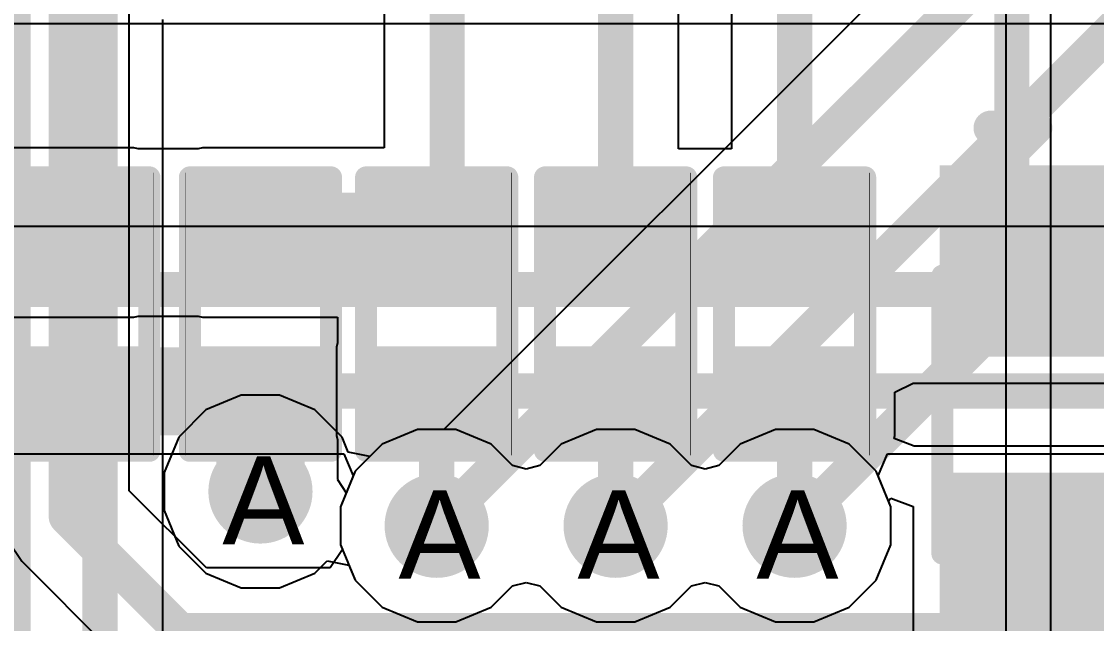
# Model space of a CAD drawing. Header units: inches. Extents: x 0 to 208, y 0 to 213.
# Drawn here: x 2.0308 to 2.2745, y 2.6553 to 2.7918 of the extents above; entities that cross this region are included whole.
import ezdxf

# ---------------------------------------------------------------- set-up
doc = ezdxf.new("R2010")
doc.units = ezdxf.units.IN
doc.header["$MEASUREMENT"] = 0
for name, color, linetype in [('Bottom Layer', 5, 'Continuous'), ('Bottom Overlay', 54, 'Continuous'), ('Bottom Paste', 16, 'Continuous'), ('Bottom Solder', 6, 'Continuous'), ('Drill Drawing', 1, 'Continuous'), ('L2_GND1', 16, 'Continuous'), ('L3_SIG1', 76, 'Continuous'), ('L4_PWR', 90, 'Continuous'), ('L5_GND2', 156, 'Continuous'), ('L6_SIG2', 130, 'Continuous'), ('L7_GND3', 216, 'Continuous'), ('Top Layer', 1, 'Continuous'), ('Via Holes', 16, 'Continuous')]:
    doc.layers.add(name, color=color, linetype=linetype)
doc.styles.add('Arial', font='', dxfattribs={"height": 0.2})
doc.styles.get('Arial').set_extended_font_data('Arial')

# ---------------------------------------------------------------- blocks, each defined once
blk = doc.blocks.new('R___0402_B_45')
at = {"layer": 'Bottom Layer'}
for points in [[(-0.0095, 0.0125), (-0.0095, -0.0125), (-0.0275, -0.0125), (-0.0275, 0.0125)], [(0.0275, 0.0125), (0.0275, -0.0125), (0.0095, -0.0125), (0.0095, 0.0125)]]:
    blk.add_hatch(color=5, dxfattribs=at).paths.add_polyline_path(points)
at = {"layer": 'Bottom Paste'}
for points in [[(-0.0095, 0.0125), (-0.0095, -0.0125), (-0.0275, -0.0125), (-0.0275, 0.0125)], [(0.0275, 0.0125), (0.0275, -0.0125), (0.0095, -0.0125), (0.0095, 0.0125)]]:
    blk.add_hatch(color=16, dxfattribs=at).paths.add_polyline_path(points)
at = {"layer": 'Bottom Solder'}
for points in [[(-0.00734, 0.01467), (-0.00734, -0.01467), (-0.02967, -0.01467), (-0.02967, 0.01467)], [(0.02966, 0.01467), (0.02966, -0.01467), (0.00733, -0.01467), (0.00733, 0.01467)]]:
    blk.add_hatch(color=6, dxfattribs=at).paths.add_polyline_path(points)
at = {"layer": 'Bottom Overlay'}
for points in [[(0.031, 0.016, 0.005, 0.005, 0), (-0.031, 0.016, 0.005, 0.005, 0)], [(-0.031, -0.016, 0.005, 0.005, 0), (-0.031, 0.016, 0.005, 0.005, 0)], [(0.032, 0.017, 0.000127, 0.000127, 0), (-0.032, 0.017, 0.000127, 0.000127, 0)], [(0.031, -0.016, 0.005, 0.005, 0), (0.031, 0.016, 0.005, 0.005, 0)], [(0.031, -0.016, 0.005, 0.005, 0), (-0.031, -0.016, 0.005, 0.005, 0)]]:
    blk.add_lwpolyline(points, format="xyseb", dxfattribs=at)
for points in [[(-0.03225, 0.016, 0.0025, 0.0025, 1), (-0.02975, 0.016, 0.0025, 0.0025, 1)], [(-0.03225, 0.016, 0.0025, 0.0025, 1), (-0.02975, 0.016, 0.0025, 0.0025, 1)], [(-0.03203, 0.017, 0.0000635, 0.0000635, 1), (-0.03197, 0.017, 0.0000635, 0.0000635, 1)], [(0.02975, 0.016, 0.0025, 0.0025, 1), (0.03225, 0.016, 0.0025, 0.0025, 1)], [(0.02975, 0.016, 0.0025, 0.0025, 1), (0.03225, 0.016, 0.0025, 0.0025, 1)], [(0.03197, 0.017, 0.0000635, 0.0000635, 1), (0.03203, 0.017, 0.0000635, 0.0000635, 1)], [(-0.03225, -0.016, 0.0025, 0.0025, 1), (-0.02975, -0.016, 0.0025, 0.0025, 1)], [(-0.03225, -0.016, 0.0025, 0.0025, 1), (-0.02975, -0.016, 0.0025, 0.0025, 1)], [(0.02975, -0.016, 0.0025, 0.0025, 1), (0.03225, -0.016, 0.0025, 0.0025, 1)], [(0.02975, -0.016, 0.0025, 0.0025, 1), (0.03225, -0.016, 0.0025, 0.0025, 1)]]:
    blk.add_lwpolyline(points, format="xyseb", close=True, dxfattribs=at)
blk = doc.blocks.new('R___0402_B_48')
at = {"layer": 'Bottom Layer'}
for points in [[(-0.0095, 0.0125), (-0.0095, -0.0125), (-0.0275, -0.0125), (-0.0275, 0.0125)], [(0.0275, 0.0125), (0.0275, -0.0125), (0.0095, -0.0125), (0.0095, 0.0125)]]:
    blk.add_hatch(color=5, dxfattribs=at).paths.add_polyline_path(points)
at = {"layer": 'Bottom Paste'}
for points in [[(-0.0095, 0.0125), (-0.0095, -0.0125), (-0.0275, -0.0125), (-0.0275, 0.0125)], [(0.0275, 0.0125), (0.0275, -0.0125), (0.0095, -0.0125), (0.0095, 0.0125)]]:
    blk.add_hatch(color=16, dxfattribs=at).paths.add_polyline_path(points)
at = {"layer": 'Bottom Solder'}
for points in [[(-0.00734, 0.01467), (-0.00734, -0.01467), (-0.02967, -0.01467), (-0.02967, 0.01467)], [(0.02966, 0.01467), (0.02966, -0.01467), (0.00733, -0.01467), (0.00733, 0.01467)]]:
    blk.add_hatch(color=6, dxfattribs=at).paths.add_polyline_path(points)
at = {"layer": 'Bottom Overlay'}
for points in [[(0.031, 0.016, 0.005, 0.005, 0), (-0.031, 0.016, 0.005, 0.005, 0)], [(-0.031, -0.016, 0.005, 0.005, 0), (-0.031, 0.016, 0.005, 0.005, 0)], [(0.032, 0.017, 0.000127, 0.000127, 0), (-0.032, 0.017, 0.000127, 0.000127, 0)], [(0.031, -0.016, 0.005, 0.005, 0), (0.031, 0.016, 0.005, 0.005, 0)], [(0.031, -0.016, 0.005, 0.005, 0), (-0.031, -0.016, 0.005, 0.005, 0)]]:
    blk.add_lwpolyline(points, format="xyseb", dxfattribs=at)
for points in [[(-0.03225, 0.016, 0.0025, 0.0025, 1), (-0.02975, 0.016, 0.0025, 0.0025, 1)], [(-0.03225, 0.016, 0.0025, 0.0025, 1), (-0.02975, 0.016, 0.0025, 0.0025, 1)], [(-0.03203, 0.017, 0.0000635, 0.0000635, 1), (-0.03197, 0.017, 0.0000635, 0.0000635, 1)], [(0.02975, 0.016, 0.0025, 0.0025, 1), (0.03225, 0.016, 0.0025, 0.0025, 1)], [(0.02975, 0.016, 0.0025, 0.0025, 1), (0.03225, 0.016, 0.0025, 0.0025, 1)], [(0.03197, 0.017, 0.0000635, 0.0000635, 1), (0.03203, 0.017, 0.0000635, 0.0000635, 1)], [(-0.03225, -0.016, 0.0025, 0.0025, 1), (-0.02975, -0.016, 0.0025, 0.0025, 1)], [(-0.03225, -0.016, 0.0025, 0.0025, 1), (-0.02975, -0.016, 0.0025, 0.0025, 1)], [(0.02975, -0.016, 0.0025, 0.0025, 1), (0.03225, -0.016, 0.0025, 0.0025, 1)], [(0.02975, -0.016, 0.0025, 0.0025, 1), (0.03225, -0.016, 0.0025, 0.0025, 1)]]:
    blk.add_lwpolyline(points, format="xyseb", close=True, dxfattribs=at)
blk = doc.blocks.new('0603_4_B_128')
at = {"layer": 'Bottom Layer'}
for points in [[(-0.05256, 0.05965), (-0.01713, 0.05965), (-0.01713, 0.03484), (-0.05256, 0.03484)], [(0.01713, 0.05965), (0.05256, 0.05965), (0.05256, 0.03484), (0.01713, 0.03484)], [(-0.05256, 0.02815), (-0.01713, 0.02815), (-0.01713, 0.00335), (-0.05256, 0.00335)], [(0.01713, 0.02815), (0.05256, 0.02815), (0.05256, 0.00335), (0.01713, 0.00335)], [(-0.05256, -0.00335), (-0.01713, -0.00335), (-0.01713, -0.02815), (-0.05256, -0.02815)], [(0.01713, -0.00335), (0.05256, -0.00335), (0.05256, -0.02815), (0.01713, -0.02815)], [(-0.05256, -0.03484), (-0.01713, -0.03484), (-0.01713, -0.05964), (-0.05256, -0.05964)], [(0.01713, -0.03484), (0.05256, -0.03484), (0.05256, -0.05964), (0.01713, -0.05964)]]:
    blk.add_hatch(color=5, dxfattribs=at).paths.add_polyline_path(points)
at = {"layer": 'Bottom Paste'}
for points in [[(-0.05256, 0.05965), (-0.01713, 0.05965), (-0.01713, 0.03484), (-0.05256, 0.03484)], [(0.01713, 0.05965), (0.05256, 0.05965), (0.05256, 0.03484), (0.01713, 0.03484)], [(-0.05256, 0.02815), (-0.01713, 0.02815), (-0.01713, 0.00335), (-0.05256, 0.00335)], [(0.01713, 0.02815), (0.05256, 0.02815), (0.05256, 0.00335), (0.01713, 0.00335)], [(-0.05256, -0.00335), (-0.01713, -0.00335), (-0.01713, -0.02815), (-0.05256, -0.02815)], [(0.01713, -0.00335), (0.05256, -0.00335), (0.05256, -0.02815), (0.01713, -0.02815)], [(-0.05256, -0.03484), (-0.01713, -0.03484), (-0.01713, -0.05964), (-0.05256, -0.05964)], [(0.01713, -0.03484), (0.05256, -0.03484), (0.05256, -0.05964), (0.01713, -0.05964)]]:
    blk.add_hatch(color=16, dxfattribs=at).paths.add_polyline_path(points)
at = {"layer": 'Bottom Solder'}
for points in [[(-0.05656, 0.06365), (-0.01313, 0.06365), (-0.01313, 0.03084), (-0.05656, 0.03084)], [(0.01313, 0.06365), (0.05656, 0.06365), (0.05656, 0.03084), (0.01313, 0.03084)], [(-0.05656, 0.03215), (-0.01313, 0.03215), (-0.01313, -0.00065), (-0.05656, -0.00065)], [(0.01313, 0.03215), (0.05656, 0.03215), (0.05656, -0.00065), (0.01313, -0.00065)], [(-0.05656, 0.00065), (-0.01313, 0.00065), (-0.01313, -0.03215), (-0.05656, -0.03215)], [(0.01313, 0.00065), (0.05656, 0.00065), (0.05656, -0.03215), (0.01313, -0.03215)], [(-0.05656, -0.03084), (-0.01313, -0.03084), (-0.01313, -0.06364), (-0.05656, -0.06364)], [(0.01313, -0.03084), (0.05656, -0.03084), (0.05656, -0.06364), (0.01313, -0.06364)]]:
    blk.add_hatch(color=6, dxfattribs=at).paths.add_polyline_path(points)
at = {"layer": 'Bottom Overlay'}
for points in [[(0.0315, 0.06299, 0.005, 0.005, 0), (-0.0315, 0.06299, 0.005, 0.005, 0)], [(-0.065, -0.052, 0.00787, 0.00787, 0), (-0.065, -0.042, 0.00787, 0.00787, 0)], [(-0.06, -0.047, 0.00787, 0.00787, 0), (-0.065, -0.042, 0.00787, 0.00787, 0)], [(-0.065, -0.052, 0.00787, 0.00787, 0), (-0.06, -0.047, 0.00787, 0.00787, 0)], [(0.0315, -0.06299, 0.005, 0.005, 0), (-0.0315, -0.06299, 0.005, 0.005, 0)]]:
    blk.add_lwpolyline(points, format="xyseb", dxfattribs=at)
for points in [[(-0.03275, 0.06299, 0.0025, 0.0025, 1), (-0.03025, 0.06299, 0.0025, 0.0025, 1)], [(0.03025, 0.06299, 0.0025, 0.0025, 1), (0.03275, 0.06299, 0.0025, 0.0025, 1)], [(-0.06697, -0.042, 0.00394, 0.00394, 1), (-0.06303, -0.042, 0.00394, 0.00394, 1)], [(-0.06697, -0.042, 0.00394, 0.00394, 1), (-0.06303, -0.042, 0.00394, 0.00394, 1)], [(-0.06197, -0.047, 0.00394, 0.00394, 1), (-0.05803, -0.047, 0.00394, 0.00394, 1)], [(-0.06197, -0.047, 0.00394, 0.00394, 1), (-0.05803, -0.047, 0.00394, 0.00394, 1)], [(-0.06697, -0.052, 0.00394, 0.00394, 1), (-0.06303, -0.052, 0.00394, 0.00394, 1)], [(-0.06697, -0.052, 0.00394, 0.00394, 1), (-0.06303, -0.052, 0.00394, 0.00394, 1)], [(-0.03275, -0.06299, 0.0025, 0.0025, 1), (-0.03025, -0.06299, 0.0025, 0.0025, 1)], [(0.03025, -0.06299, 0.0025, 0.0025, 1), (0.03275, -0.06299, 0.0025, 0.0025, 1)]]:
    blk.add_lwpolyline(points, format="xyseb", close=True, dxfattribs=at)
blk = doc.blocks.new('R___0402_B_345')
at = {"layer": 'Bottom Layer'}
for points in [[(-0.0095, 0.0125), (-0.0095, -0.0125), (-0.0275, -0.0125), (-0.0275, 0.0125)], [(0.0275, 0.0125), (0.0275, -0.0125), (0.0095, -0.0125), (0.0095, 0.0125)]]:
    blk.add_hatch(color=5, dxfattribs=at).paths.add_polyline_path(points)
at = {"layer": 'Bottom Paste'}
for points in [[(-0.0095, 0.0125), (-0.0095, -0.0125), (-0.0275, -0.0125), (-0.0275, 0.0125)], [(0.0275, 0.0125), (0.0275, -0.0125), (0.0095, -0.0125), (0.0095, 0.0125)]]:
    blk.add_hatch(color=16, dxfattribs=at).paths.add_polyline_path(points)
at = {"layer": 'Bottom Solder'}
for points in [[(-0.00734, 0.01467), (-0.00734, -0.01466), (-0.02967, -0.01466), (-0.02967, 0.01467)], [(0.02966, 0.01467), (0.02966, -0.01466), (0.00733, -0.01466), (0.00733, 0.01467)]]:
    blk.add_hatch(color=6, dxfattribs=at).paths.add_polyline_path(points)
at = {"layer": 'Bottom Overlay'}
for points in [[(-0.031, -0.016, 0.005, 0.005, 0), (-0.031, 0.016, 0.005, 0.005, 0)], [(0.031, 0.016, 0.005, 0.005, 0), (-0.031, 0.016, 0.005, 0.005, 0)], [(0.032, 0.017, 0.000127, 0.000127, 0), (-0.032, 0.017, 0.000127, 0.000127, 0)], [(0.031, -0.016, 0.005, 0.005, 0), (0.031, 0.016, 0.005, 0.005, 0)], [(0.031, -0.016, 0.005, 0.005, 0), (-0.031, -0.016, 0.005, 0.005, 0)]]:
    blk.add_lwpolyline(points, format="xyseb", dxfattribs=at)
for points in [[(-0.03225, 0.016, 0.0025, 0.0025, 1), (-0.02975, 0.016, 0.0025, 0.0025, 1)], [(-0.03225, 0.016, 0.0025, 0.0025, 1), (-0.02975, 0.016, 0.0025, 0.0025, 1)], [(-0.03203, 0.017, 0.0000635, 0.0000635, 1), (-0.03197, 0.017, 0.0000635, 0.0000635, 1)], [(0.02975, 0.016, 0.0025, 0.0025, 1), (0.03225, 0.016, 0.0025, 0.0025, 1)], [(0.02975, 0.016, 0.0025, 0.0025, 1), (0.03225, 0.016, 0.0025, 0.0025, 1)], [(0.03197, 0.017, 0.0000635, 0.0000635, 1), (0.03203, 0.017, 0.0000635, 0.0000635, 1)], [(-0.03225, -0.016, 0.0025, 0.0025, 1), (-0.02975, -0.016, 0.0025, 0.0025, 1)], [(-0.03225, -0.016, 0.0025, 0.0025, 1), (-0.02975, -0.016, 0.0025, 0.0025, 1)], [(0.02975, -0.016, 0.0025, 0.0025, 1), (0.03225, -0.016, 0.0025, 0.0025, 1)], [(0.02975, -0.016, 0.0025, 0.0025, 1), (0.03225, -0.016, 0.0025, 0.0025, 1)]]:
    blk.add_lwpolyline(points, format="xyseb", close=True, dxfattribs=at)
blk = doc.blocks.new('R___0402_B_446')
at = {"layer": 'Bottom Layer'}
for points in [[(-0.0095, 0.0125), (-0.0095, -0.0125), (-0.0275, -0.0125), (-0.0275, 0.0125)], [(0.0275, 0.0125), (0.0275, -0.0125), (0.0095, -0.0125), (0.0095, 0.0125)]]:
    blk.add_hatch(color=5, dxfattribs=at).paths.add_polyline_path(points)
at = {"layer": 'Bottom Paste'}
for points in [[(-0.0095, 0.0125), (-0.0095, -0.0125), (-0.0275, -0.0125), (-0.0275, 0.0125)], [(0.0275, 0.0125), (0.0275, -0.0125), (0.0095, -0.0125), (0.0095, 0.0125)]]:
    blk.add_hatch(color=16, dxfattribs=at).paths.add_polyline_path(points)
at = {"layer": 'Bottom Solder'}
for points in [[(-0.00733, 0.01467), (-0.00733, -0.01466), (-0.02966, -0.01466), (-0.02966, 0.01467)], [(0.02967, 0.01467), (0.02967, -0.01466), (0.00734, -0.01466), (0.00734, 0.01467)]]:
    blk.add_hatch(color=6, dxfattribs=at).paths.add_polyline_path(points)
at = {"layer": 'Bottom Overlay'}
for points in [[(-0.031, 0.016, 0.005, 0.005, 0), (0.031, 0.016, 0.005, 0.005, 0)], [(-0.031, 0.016, 0.005, 0.005, 0), (-0.031, -0.016, 0.005, 0.005, 0)], [(-0.032, 0.017, 0.000127, 0.000127, 0), (0.032, 0.017, 0.000127, 0.000127, 0)], [(0.031, 0.016, 0.005, 0.005, 0), (0.031, -0.016, 0.005, 0.005, 0)], [(-0.031, -0.016, 0.005, 0.005, 0), (0.031, -0.016, 0.005, 0.005, 0)]]:
    blk.add_lwpolyline(points, format="xyseb", dxfattribs=at)
for points in [[(-0.03225, 0.016, 0.0025, 0.0025, 1), (-0.02975, 0.016, 0.0025, 0.0025, 1)], [(-0.03225, 0.016, 0.0025, 0.0025, 1), (-0.02975, 0.016, 0.0025, 0.0025, 1)], [(-0.03203, 0.017, 0.0000635, 0.0000635, 1), (-0.03197, 0.017, 0.0000635, 0.0000635, 1)], [(0.02975, 0.016, 0.0025, 0.0025, 1), (0.03225, 0.016, 0.0025, 0.0025, 1)], [(0.02975, 0.016, 0.0025, 0.0025, 1), (0.03225, 0.016, 0.0025, 0.0025, 1)], [(0.03197, 0.017, 0.0000635, 0.0000635, 1), (0.03203, 0.017, 0.0000635, 0.0000635, 1)], [(-0.03225, -0.016, 0.0025, 0.0025, 1), (-0.02975, -0.016, 0.0025, 0.0025, 1)], [(-0.03225, -0.016, 0.0025, 0.0025, 1), (-0.02975, -0.016, 0.0025, 0.0025, 1)], [(0.02975, -0.016, 0.0025, 0.0025, 1), (0.03225, -0.016, 0.0025, 0.0025, 1)], [(0.02975, -0.016, 0.0025, 0.0025, 1), (0.03225, -0.016, 0.0025, 0.0025, 1)]]:
    blk.add_lwpolyline(points, format="xyseb", close=True, dxfattribs=at)
blk = doc.blocks.new('RES_0402_B_447')
at = {"layer": 'Bottom Layer'}
for points in [[(-0.0095, 0.0125), (-0.0095, -0.0125), (-0.0275, -0.0125), (-0.0275, 0.0125)], [(0.0275, 0.0125), (0.0275, -0.0125), (0.0095, -0.0125), (0.0095, 0.0125)]]:
    blk.add_hatch(color=5, dxfattribs=at).paths.add_polyline_path(points)
at = {"layer": 'Bottom Paste'}
for points in [[(-0.0095, 0.0125), (-0.0095, -0.0125), (-0.0275, -0.0125), (-0.0275, 0.0125)], [(0.0275, 0.0125), (0.0275, -0.0125), (0.0095, -0.0125), (0.0095, 0.0125)]]:
    blk.add_hatch(color=16, dxfattribs=at).paths.add_polyline_path(points)
at = {"layer": 'Bottom Solder'}
for points in [[(-0.00733, 0.01467), (-0.00733, -0.01466), (-0.02966, -0.01466), (-0.02966, 0.01467)], [(0.02967, 0.01467), (0.02967, -0.01466), (0.00734, -0.01466), (0.00734, 0.01467)]]:
    blk.add_hatch(color=6, dxfattribs=at).paths.add_polyline_path(points)
at = {"layer": 'Bottom Overlay'}
for points in [[(0.031, 0.016, 0.005, 0.005, 0), (-0.031, 0.016, 0.005, 0.005, 0)], [(-0.031, -0.016, 0.005, 0.005, 0), (-0.031, 0.016, 0.005, 0.005, 0)], [(0.032, 0.017, 0.000127, 0.000127, 0), (-0.032, 0.017, 0.000127, 0.000127, 0)], [(0.031, -0.016, 0.005, 0.005, 0), (0.031, 0.016, 0.005, 0.005, 0)], [(0.031, -0.016, 0.005, 0.005, 0), (-0.031, -0.016, 0.005, 0.005, 0)]]:
    blk.add_lwpolyline(points, format="xyseb", dxfattribs=at)
for points in [[(-0.03225, 0.016, 0.0025, 0.0025, 1), (-0.02975, 0.016, 0.0025, 0.0025, 1)], [(-0.03225, 0.016, 0.0025, 0.0025, 1), (-0.02975, 0.016, 0.0025, 0.0025, 1)], [(-0.03203, 0.017, 0.0000635, 0.0000635, 1), (-0.03197, 0.017, 0.0000635, 0.0000635, 1)], [(0.02975, 0.016, 0.0025, 0.0025, 1), (0.03225, 0.016, 0.0025, 0.0025, 1)], [(0.02975, 0.016, 0.0025, 0.0025, 1), (0.03225, 0.016, 0.0025, 0.0025, 1)], [(0.03197, 0.017, 0.0000635, 0.0000635, 1), (0.03203, 0.017, 0.0000635, 0.0000635, 1)], [(-0.03225, -0.016, 0.0025, 0.0025, 1), (-0.02975, -0.016, 0.0025, 0.0025, 1)], [(-0.03225, -0.016, 0.0025, 0.0025, 1), (-0.02975, -0.016, 0.0025, 0.0025, 1)], [(0.02975, -0.016, 0.0025, 0.0025, 1), (0.03225, -0.016, 0.0025, 0.0025, 1)], [(0.02975, -0.016, 0.0025, 0.0025, 1), (0.03225, -0.016, 0.0025, 0.0025, 1)]]:
    blk.add_lwpolyline(points, format="xyseb", close=True, dxfattribs=at)

msp = doc.modelspace()

# ---------------------------------------------------------------- hatches: boundary and pattern name
at = {"layer": 'Bottom Layer'}
for points in [[(1.95019, 2.73492), (2.05632, 2.73492), (2.05632, 2.75292), (1.95019, 2.75292)], [(2.07188, 2.73492), (2.13745, 2.73492), (2.13745, 2.75292), (2.07188, 2.75292)], [(1.99137, 2.69792), (2.0975, 2.69792), (2.0975, 2.71792), (1.99137, 2.71792)], [(2.13745, 2.71792), (2.11245, 2.71792), (2.11245, 2.69792), (2.13745, 2.69792)], [(2.17801, 2.71792), (2.15301, 2.71792), (2.15301, 2.69792), (2.17801, 2.69792)], [(2.21858, 2.71792), (2.19358, 2.71792), (2.19358, 2.69792), (2.21858, 2.69792)]]:
    msp.add_hatch(color=5, dxfattribs=at).paths.add_polyline_path(points)
h = msp.add_hatch(color=5, dxfattribs=at)
edge = h.paths.add_edge_path()
edge.add_arc((2.085, 2.68519), 0.01181, 0, 360)
h = msp.add_hatch(color=5, dxfattribs=at)
edge = h.paths.add_edge_path()
edge.add_arc((2.12495, 2.67742), 0.01181, 0, 360)
h = msp.add_hatch(color=5, dxfattribs=at)
edge = h.paths.add_edge_path()
edge.add_arc((2.16551, 2.67742), 0.01181, 0, 360)
h = msp.add_hatch(color=5, dxfattribs=at)
edge = h.paths.add_edge_path()
edge.add_arc((2.20608, 2.67742), 0.01181, 0, 360)
at = {"layer": 'L2_GND1'}
h = msp.add_hatch(color=16, dxfattribs=at)
edge = h.paths.add_edge_path()
edge.add_arc((2.085, 2.68519), 0.01181, 0, 360)
h = msp.add_hatch(color=16, dxfattribs=at)
edge = h.paths.add_edge_path()
edge.add_arc((2.12495, 2.67742), 0.01181, 0, 360)
h = msp.add_hatch(color=16, dxfattribs=at)
edge = h.paths.add_edge_path()
edge.add_arc((2.16551, 2.67742), 0.01181, 0, 360)
h = msp.add_hatch(color=16, dxfattribs=at)
edge = h.paths.add_edge_path()
edge.add_arc((2.20608, 2.67742), 0.01181, 0, 360)
at = {"layer": 'L3_SIG1'}
h = msp.add_hatch(color=76, dxfattribs=at)
edge = h.paths.add_edge_path()
edge.add_arc((2.085, 2.68519), 0.01181, 0, 360)
h = msp.add_hatch(color=76, dxfattribs=at)
edge = h.paths.add_edge_path()
edge.add_arc((2.12495, 2.67742), 0.01181, 0, 360)
h = msp.add_hatch(color=76, dxfattribs=at)
edge = h.paths.add_edge_path()
edge.add_arc((2.16551, 2.67742), 0.01181, 0, 360)
h = msp.add_hatch(color=76, dxfattribs=at)
edge = h.paths.add_edge_path()
edge.add_arc((2.20608, 2.67742), 0.01181, 0, 360)
at = {"layer": 'L4_PWR'}
h = msp.add_hatch(color=90, dxfattribs=at)
edge = h.paths.add_edge_path()
edge.add_arc((2.085, 2.68519), 0.01181, 0, 360)
h = msp.add_hatch(color=90, dxfattribs=at)
edge = h.paths.add_edge_path()
edge.add_arc((2.12495, 2.67742), 0.01181, 0, 360)
h = msp.add_hatch(color=90, dxfattribs=at)
edge = h.paths.add_edge_path()
edge.add_arc((2.16551, 2.67742), 0.01181, 0, 360)
h = msp.add_hatch(color=90, dxfattribs=at)
edge = h.paths.add_edge_path()
edge.add_arc((2.20608, 2.67742), 0.01181, 0, 360)
at = {"layer": 'L5_GND2'}
h = msp.add_hatch(color=156, dxfattribs=at)
edge = h.paths.add_edge_path()
edge.add_arc((2.085, 2.68519), 0.01181, 0, 360)
h = msp.add_hatch(color=156, dxfattribs=at)
edge = h.paths.add_edge_path()
edge.add_arc((2.12495, 2.67742), 0.01181, 0, 360)
h = msp.add_hatch(color=156, dxfattribs=at)
edge = h.paths.add_edge_path()
edge.add_arc((2.16551, 2.67742), 0.01181, 0, 360)
h = msp.add_hatch(color=156, dxfattribs=at)
edge = h.paths.add_edge_path()
edge.add_arc((2.20608, 2.67742), 0.01181, 0, 360)
at = {"layer": 'L6_SIG2'}
h = msp.add_hatch(color=130, dxfattribs=at)
edge = h.paths.add_edge_path()
edge.add_arc((2.085, 2.68519), 0.01181, 0, 360)
h = msp.add_hatch(color=130, dxfattribs=at)
edge = h.paths.add_edge_path()
edge.add_arc((2.12495, 2.67742), 0.01181, 0, 360)
h = msp.add_hatch(color=130, dxfattribs=at)
edge = h.paths.add_edge_path()
edge.add_arc((2.16551, 2.67742), 0.01181, 0, 360)
h = msp.add_hatch(color=130, dxfattribs=at)
edge = h.paths.add_edge_path()
edge.add_arc((2.20608, 2.67742), 0.01181, 0, 360)
at = {"layer": 'L7_GND3'}
h = msp.add_hatch(color=216, dxfattribs=at)
edge = h.paths.add_edge_path()
edge.add_arc((2.085, 2.68519), 0.01181, 0, 360)
h = msp.add_hatch(color=216, dxfattribs=at)
edge = h.paths.add_edge_path()
edge.add_arc((2.12495, 2.67742), 0.01181, 0, 360)
h = msp.add_hatch(color=216, dxfattribs=at)
edge = h.paths.add_edge_path()
edge.add_arc((2.16551, 2.67742), 0.01181, 0, 360)
h = msp.add_hatch(color=216, dxfattribs=at)
edge = h.paths.add_edge_path()
edge.add_arc((2.20608, 2.67742), 0.01181, 0, 360)
at = {"layer": 'Top Layer'}
h = msp.add_hatch(color=1, dxfattribs=at)
edge = h.paths.add_edge_path()
edge.add_arc((2.085, 2.68519), 0.01181, 0, 360)
h = msp.add_hatch(color=1, dxfattribs=at)
edge = h.paths.add_edge_path()
edge.add_arc((2.12495, 2.67742), 0.01181, 0, 360)
h = msp.add_hatch(color=1, dxfattribs=at)
edge = h.paths.add_edge_path()
edge.add_arc((2.16551, 2.67742), 0.01181, 0, 360)
h = msp.add_hatch(color=1, dxfattribs=at)
edge = h.paths.add_edge_path()
edge.add_arc((2.20608, 2.67742), 0.01181, 0, 360)
at = {"layer": 'Via Holes'}
h = msp.add_hatch(color=7, dxfattribs=at)
edge = h.paths.add_edge_path()
edge.add_arc((2.085, 2.68519), 0.00591, 0, 360)
h = msp.add_hatch(color=7, dxfattribs=at)
edge = h.paths.add_edge_path()
edge.add_arc((2.12495, 2.67742), 0.00591, 0, 360)
h = msp.add_hatch(color=7, dxfattribs=at)
edge = h.paths.add_edge_path()
edge.add_arc((2.16551, 2.67742), 0.00591, 0, 360)
h = msp.add_hatch(color=7, dxfattribs=at)
edge = h.paths.add_edge_path()
edge.add_arc((2.20608, 2.67742), 0.00591, 0, 360)

# ---------------------------------------------------------------- linework, layer by layer
at = {"layer": 'Bottom Layer'}
for p, q in [((2.1918, 2.91634), (2.1918, 2.76292)), ((2.17979, 2.76292), (2.17979, 2.91421)), ((2.11306, 2.88774), (2.11306, 2.76311)), ((2.05632, 2.76311), (1.98413, 2.76311)), ((2.0573, 2.76292), (2.05632, 2.76311)), ((2.0709, 2.76292), (2.0573, 2.76292)), ((2.07188, 2.76311), (2.0709, 2.76292)), ((2.11306, 2.76311), (2.07188, 2.76311)), ((2.1918, 2.76292), (2.17979, 2.76292)), ((1.98519, 2.72472), (2.05632, 2.72472)), ((2.05632, 2.72472), (2.0573, 2.72492)), ((2.0573, 2.72492), (2.0709, 2.72492)), ((2.0709, 2.72492), (2.07188, 2.72472)), ((2.07188, 2.72472), (2.10245, 2.72472)), ((2.10245, 2.72472), (2.10245, 2.7189)), ((2.10245, 2.7189), (2.10225, 2.71792)), ((2.10225, 2.71792), (2.10225, 2.69792)), ((2.22877, 2.70772), (2.23293, 2.70976)), ((2.22877, 2.69792), (2.22877, 2.70772)), ((2.23293, 2.70976), (2.33744, 2.70976)), ((2.10225, 2.69792), (2.10245, 2.69693)), ((2.22863, 2.69718), (2.22877, 2.69792)), ((2.10245, 2.69693), (2.10245, 2.68792)), ((2.23318, 2.6955), (2.22863, 2.69718)), ((2.37222, 2.6955), (2.23318, 2.6955)), ((2.10245, 2.68792), (2.10245, 2.68792)), ((2.10245, 2.68792), (2.10445, 2.68492)), ((2.10445, 2.68492), (2.10314, 2.68175)), ((2.22735, 2.68304), (2.22793, 2.68368)), ((2.22789, 2.68175), (2.22735, 2.68304)), ((2.22793, 2.68368), (2.23293, 2.68176)), ((2.10314, 2.68175), (2.10314, 2.67308)), ((2.22789, 2.67308), (2.22789, 2.68175)), ((2.23293, 2.68176), (2.23293, 2.64007)), ((2.10314, 2.67308), (2.10646, 2.66506)), ((2.22457, 2.66506), (2.22789, 2.67308)), ((2.10646, 2.66506), (2.11259, 2.65893)), ((2.1373, 2.65893), (2.14215, 2.66377)), ((2.14215, 2.66377), (2.14523, 2.66459)), ((2.14523, 2.66459), (2.14831, 2.66377)), ((2.14831, 2.66377), (2.15316, 2.65893)), ((2.17787, 2.65893), (2.18271, 2.66377)), ((2.18271, 2.66377), (2.18579, 2.66459)), ((2.18579, 2.66459), (2.18888, 2.66377)), ((2.18888, 2.66377), (2.19372, 2.65893)), ((2.21843, 2.65893), (2.22457, 2.66506)), ((2.11259, 2.65893), (2.12061, 2.65561)), ((2.12929, 2.65561), (2.1373, 2.65893)), ((2.15316, 2.65893), (2.16117, 2.65561)), ((2.16985, 2.65561), (2.17787, 2.65893)), ((2.19372, 2.65893), (2.20174, 2.65561)), ((2.21041, 2.65561), (2.21843, 2.65893)), ((2.12061, 2.65561), (2.12929, 2.65561)), ((2.16117, 2.65561), (2.16985, 2.65561)), ((2.20174, 2.65561), (2.21041, 2.65561))]:
    msp.add_line(p, q, dxfattribs=at)
for points in [[(2.25533, 2.73747, 0.008, 0.008, 0), (2.25533, 2.92659, 0.008, 0.008, 0)], [(2.20608, 2.74414, 0.008, 0.008, 0), (2.20608, 2.91634, 0.008, 0.008, 0)], [(2.16551, 2.74392, 0.008, 0.008, 0), (2.16551, 2.91421, 0.008, 0.008, 0)], [(2.12733, 2.7463, 0.008, 0.008, 0), (2.12733, 2.90431, 0.008, 0.008, 0)], [(2.12495, 2.74392, 0.008, 0.008, 0), (2.12733, 2.7463, 0.008, 0.008, 0)], [(2.085, 2.68519, 0.02, 0.02, 0), (2.085, 2.70692, 0.02, 0.02, 0)], [(2.12495, 2.67742, 0.008, 0.008, 0), (2.12495, 2.70692, 0.008, 0.008, 0)], [(2.16551, 2.67742, 0.008, 0.008, 0), (2.16551, 2.70692, 0.008, 0.008, 0)], [(2.20608, 2.67742, 0.008, 0.008, 0), (2.20608, 2.70692, 0.008, 0.008, 0)], [(2.25533, 2.36681, 0.008, 0.008, 0), (2.25533, 2.66779, 0.008, 0.008, 0)]]:
    msp.add_lwpolyline(points, format="xyseb", dxfattribs=at)
for points in [[(2.12533, 2.7463, 0.004, 0.004, 1), (2.12933, 2.7463, 0.004, 0.004, 1)], [(2.12533, 2.7463, 0.004, 0.004, 1), (2.12933, 2.7463, 0.004, 0.004, 1)], [(2.12295, 2.74392, 0.004, 0.004, 1), (2.12695, 2.74392, 0.004, 0.004, 1)], [(2.16351, 2.74392, 0.004, 0.004, 1), (2.16751, 2.74392, 0.004, 0.004, 1)], [(2.20408, 2.74414, 0.004, 0.004, 1), (2.20808, 2.74414, 0.004, 0.004, 1)], [(2.25333, 2.73747, 0.004, 0.004, 1), (2.25733, 2.73747, 0.004, 0.004, 1)], [(2.08, 2.70692, 0.01, 0.01, 1), (2.09, 2.70692, 0.01, 0.01, 1)], [(2.12295, 2.70692, 0.004, 0.004, 1), (2.12695, 2.70692, 0.004, 0.004, 1)], [(2.16351, 2.70692, 0.004, 0.004, 1), (2.16751, 2.70692, 0.004, 0.004, 1)], [(2.20408, 2.70692, 0.004, 0.004, 1), (2.20808, 2.70692, 0.004, 0.004, 1)], [(2.08, 2.68519, 0.01, 0.01, 1), (2.09, 2.68519, 0.01, 0.01, 1)], [(2.12295, 2.67742, 0.004, 0.004, 1), (2.12695, 2.67742, 0.004, 0.004, 1)], [(2.16351, 2.67742, 0.004, 0.004, 1), (2.16751, 2.67742, 0.004, 0.004, 1)], [(2.20408, 2.67742, 0.004, 0.004, 1), (2.20808, 2.67742, 0.004, 0.004, 1)], [(2.25333, 2.66779, 0.004, 0.004, 1), (2.25733, 2.66779, 0.004, 0.004, 1)]]:
    msp.add_lwpolyline(points, format="xyseb", close=True, dxfattribs=at)
at = {"layer": 'L2_GND1'}
for p, q in [((2.12061, 2.69923), (2.11259, 2.69591)), ((2.12929, 2.69923), (2.12061, 2.69923)), ((2.1373, 2.69591), (2.12929, 2.69923)), ((2.16117, 2.69923), (2.15316, 2.69591)), ((2.16985, 2.69923), (2.16117, 2.69923)), ((2.17787, 2.69591), (2.16985, 2.69923)), ((2.20174, 2.69923), (2.19372, 2.69591)), ((2.21041, 2.69923), (2.20174, 2.69923)), ((2.21843, 2.69591), (2.21041, 2.69923)), ((2.11259, 2.69591), (2.10646, 2.68977)), ((2.14215, 2.69106), (2.1373, 2.69591)), ((2.15316, 2.69591), (2.14831, 2.69106)), ((2.18271, 2.69106), (2.17787, 2.69591)), ((2.19372, 2.69591), (2.18888, 2.69106)), ((2.22457, 2.68977), (2.21843, 2.69591)), ((2.14523, 2.69025), (2.14215, 2.69106)), ((2.14831, 2.69106), (2.14523, 2.69025)), ((2.18579, 2.69025), (2.18271, 2.69106)), ((2.18888, 2.69106), (2.18579, 2.69025)), ((2.10646, 2.68977), (2.10314, 2.68175)), ((2.22789, 2.68175), (2.22457, 2.68977)), ((2.10314, 2.68175), (2.10314, 2.67308)), ((2.22789, 2.67308), (2.22789, 2.68175)), ((2.10314, 2.67308), (2.10646, 2.66506)), ((2.22457, 2.66506), (2.22789, 2.67308)), ((2.10646, 2.66506), (2.11259, 2.65893)), ((2.1373, 2.65893), (2.14215, 2.66377)), ((2.14215, 2.66377), (2.14523, 2.66459)), ((2.14523, 2.66459), (2.14831, 2.66377)), ((2.14831, 2.66377), (2.15316, 2.65893)), ((2.17787, 2.65893), (2.18271, 2.66377)), ((2.18271, 2.66377), (2.18579, 2.66459)), ((2.18579, 2.66459), (2.18888, 2.66377)), ((2.18888, 2.66377), (2.19372, 2.65893)), ((2.21843, 2.65893), (2.22457, 2.66506)), ((2.11259, 2.65893), (2.12061, 2.65561)), ((2.12929, 2.65561), (2.1373, 2.65893)), ((2.15316, 2.65893), (2.16117, 2.65561)), ((2.16985, 2.65561), (2.17787, 2.65893)), ((2.19372, 2.65893), (2.20174, 2.65561)), ((2.21041, 2.65561), (2.21843, 2.65893)), ((2.12061, 2.65561), (2.12929, 2.65561)), ((2.16117, 2.65561), (2.16985, 2.65561)), ((2.20174, 2.65561), (2.21041, 2.65561))]:
    msp.add_line(p, q, dxfattribs=at)
at = {"layer": 'L3_SIG1'}
for p, q in [((1.71865, 2.79135), (2.34457, 2.79135)), ((2.34175, 2.74527), (1.63634, 2.74527)), ((1.98376, 2.69373), (2.10388, 2.69373)), ((2.10388, 2.69373), (2.10602, 2.68873)), ((2.225, 2.68873), (2.22714, 2.69373)), ((2.22714, 2.69373), (2.40743, 2.69373)), ((2.10602, 2.68873), (2.10314, 2.68175)), ((2.22789, 2.68175), (2.225, 2.68873)), ((2.10314, 2.68175), (2.10314, 2.67308)), ((2.22789, 2.67308), (2.22789, 2.68175)), ((2.10314, 2.67308), (2.10646, 2.66506)), ((2.22457, 2.66506), (2.22789, 2.67308)), ((2.10646, 2.66506), (2.11259, 2.65893)), ((2.1373, 2.65893), (2.14215, 2.66377)), ((2.14215, 2.66377), (2.14523, 2.66459)), ((2.14523, 2.66459), (2.14831, 2.66377)), ((2.14831, 2.66377), (2.15316, 2.65893)), ((2.17787, 2.65893), (2.18271, 2.66377)), ((2.18271, 2.66377), (2.18579, 2.66459)), ((2.18579, 2.66459), (2.18888, 2.66377)), ((2.18888, 2.66377), (2.19372, 2.65893)), ((2.21843, 2.65893), (2.22457, 2.66506)), ((2.11259, 2.65893), (2.12061, 2.65561)), ((2.12929, 2.65561), (2.1373, 2.65893)), ((2.15316, 2.65893), (2.16117, 2.65561)), ((2.16985, 2.65561), (2.17787, 2.65893)), ((2.19372, 2.65893), (2.20174, 2.65561)), ((2.21041, 2.65561), (2.21843, 2.65893)), ((2.12061, 2.65561), (2.12929, 2.65561)), ((2.16117, 2.65561), (2.16985, 2.65561)), ((2.20174, 2.65561), (2.21041, 2.65561))]:
    msp.add_line(p, q, dxfattribs=at)
for points in [[(0.691, 2.731, 0.008, 0.008, 0), (2.398, 2.731, 0.008, 0.008, 0)], [(0.695, 2.708, 0.008, 0.008, 0), (2.424, 2.708, 0.008, 0.008, 0)]]:
    msp.add_lwpolyline(points, format="xyseb", dxfattribs=at)
at = {"layer": 'L4_PWR'}
for p, q in [((2.254, 2.92941), (2.254, 2.51481)), ((2.2642, 2.51481), (2.2642, 2.92941)), ((2.08066, 2.707), (2.07264, 2.70368)), ((2.08934, 2.707), (2.08066, 2.707)), ((2.09735, 2.70368), (2.08934, 2.707)), ((2.07264, 2.70368), (2.06651, 2.69754)), ((2.10349, 2.69754), (2.09735, 2.70368)), ((2.12061, 2.69923), (2.11259, 2.69591)), ((2.12929, 2.69923), (2.12061, 2.69923)), ((2.1373, 2.69591), (2.12929, 2.69923)), ((2.16117, 2.69923), (2.15316, 2.69591)), ((2.16985, 2.69923), (2.16117, 2.69923)), ((2.17787, 2.69591), (2.16985, 2.69923)), ((2.20174, 2.69923), (2.19372, 2.69591)), ((2.21041, 2.69923), (2.20174, 2.69923)), ((2.21843, 2.69591), (2.21041, 2.69923)), ((2.06651, 2.69754), (2.06319, 2.68953)), ((2.10491, 2.69411), (2.10349, 2.69754)), ((2.11259, 2.69591), (2.10982, 2.69313)), ((2.14215, 2.69106), (2.1373, 2.69591)), ((2.15316, 2.69591), (2.14831, 2.69106)), ((2.18271, 2.69106), (2.17787, 2.69591)), ((2.19372, 2.69591), (2.18888, 2.69106)), ((2.22457, 2.68977), (2.21843, 2.69591)), ((2.10982, 2.69313), (2.10491, 2.69411)), ((2.14523, 2.69025), (2.14215, 2.69106)), ((2.14831, 2.69106), (2.14523, 2.69025)), ((2.18579, 2.69025), (2.18271, 2.69106)), ((2.18888, 2.69106), (2.18579, 2.69025)), ((2.06319, 2.68953), (2.06319, 2.68085)), ((2.22789, 2.68175), (2.22457, 2.68977)), ((2.06319, 2.68085), (2.06651, 2.67283)), ((2.22789, 2.67308), (2.22789, 2.68175)), ((2.06651, 2.67283), (2.07264, 2.6667)), ((2.22457, 2.66506), (2.22789, 2.67308)), ((2.09735, 2.6667), (2.10013, 2.66947)), ((2.10013, 2.66947), (2.10503, 2.6685)), ((2.10503, 2.6685), (2.10646, 2.66506)), ((2.07264, 2.6667), (2.08066, 2.66338)), ((2.08934, 2.66338), (2.09735, 2.6667)), ((2.10646, 2.66506), (2.11259, 2.65893)), ((2.1373, 2.65893), (2.14215, 2.66377)), ((2.14215, 2.66377), (2.14523, 2.66459)), ((2.14523, 2.66459), (2.14831, 2.66377)), ((2.14831, 2.66377), (2.15316, 2.65893)), ((2.17787, 2.65893), (2.18271, 2.66377)), ((2.18271, 2.66377), (2.18579, 2.66459)), ((2.18579, 2.66459), (2.18888, 2.66377)), ((2.18888, 2.66377), (2.19372, 2.65893)), ((2.21843, 2.65893), (2.22457, 2.66506)), ((2.08066, 2.66338), (2.08934, 2.66338)), ((2.11259, 2.65893), (2.12061, 2.65561)), ((2.12929, 2.65561), (2.1373, 2.65893)), ((2.15316, 2.65893), (2.16117, 2.65561)), ((2.16985, 2.65561), (2.17787, 2.65893)), ((2.19372, 2.65893), (2.20174, 2.65561)), ((2.21041, 2.65561), (2.21843, 2.65893)), ((2.12061, 2.65561), (2.12929, 2.65561)), ((2.16117, 2.65561), (2.16985, 2.65561)), ((2.20174, 2.65561), (2.21041, 2.65561))]:
    msp.add_line(p, q, dxfattribs=at)
at = {"layer": 'L5_GND2'}
for p, q in [((2.12061, 2.69923), (2.11259, 2.69591)), ((2.12929, 2.69923), (2.12061, 2.69923)), ((2.1373, 2.69591), (2.12929, 2.69923)), ((2.16117, 2.69923), (2.15316, 2.69591)), ((2.16985, 2.69923), (2.16117, 2.69923)), ((2.17787, 2.69591), (2.16985, 2.69923)), ((2.20174, 2.69923), (2.19372, 2.69591)), ((2.21041, 2.69923), (2.20174, 2.69923)), ((2.21843, 2.69591), (2.21041, 2.69923)), ((2.11259, 2.69591), (2.10646, 2.68977)), ((2.14215, 2.69106), (2.1373, 2.69591)), ((2.15316, 2.69591), (2.14831, 2.69106)), ((2.18271, 2.69106), (2.17787, 2.69591)), ((2.19372, 2.69591), (2.18888, 2.69106)), ((2.22457, 2.68977), (2.21843, 2.69591)), ((2.14523, 2.69025), (2.14215, 2.69106)), ((2.14831, 2.69106), (2.14523, 2.69025)), ((2.18579, 2.69025), (2.18271, 2.69106)), ((2.18888, 2.69106), (2.18579, 2.69025)), ((2.10646, 2.68977), (2.10314, 2.68175)), ((2.22789, 2.68175), (2.22457, 2.68977)), ((2.10314, 2.68175), (2.10314, 2.67308)), ((2.22789, 2.67308), (2.22789, 2.68175)), ((2.10314, 2.67308), (2.10646, 2.66506)), ((2.22457, 2.66506), (2.22789, 2.67308)), ((2.10646, 2.66506), (2.11259, 2.65893)), ((2.1373, 2.65893), (2.14215, 2.66377)), ((2.14215, 2.66377), (2.14523, 2.66459)), ((2.14523, 2.66459), (2.14831, 2.66377)), ((2.14831, 2.66377), (2.15316, 2.65893)), ((2.17787, 2.65893), (2.18271, 2.66377)), ((2.18271, 2.66377), (2.18579, 2.66459)), ((2.18579, 2.66459), (2.18888, 2.66377)), ((2.18888, 2.66377), (2.19372, 2.65893)), ((2.21843, 2.65893), (2.22457, 2.66506)), ((2.11259, 2.65893), (2.12061, 2.65561)), ((2.12929, 2.65561), (2.1373, 2.65893)), ((2.15316, 2.65893), (2.16117, 2.65561)), ((2.16985, 2.65561), (2.17787, 2.65893)), ((2.19372, 2.65893), (2.20174, 2.65561)), ((2.21041, 2.65561), (2.21843, 2.65893)), ((2.12061, 2.65561), (2.12929, 2.65561)), ((2.16117, 2.65561), (2.16985, 2.65561)), ((2.20174, 2.65561), (2.21041, 2.65561))]:
    msp.add_line(p, q, dxfattribs=at)
at = {"layer": 'L6_SIG2'}
for p, q in [((2.05527, 2.68538), (2.05527, 2.91029)), ((2.30648, 2.87914), (2.12657, 2.69923)), ((2.12061, 2.69923), (2.11259, 2.69591)), ((2.12657, 2.69923), (2.12061, 2.69923)), ((2.11259, 2.69591), (2.10646, 2.68977)), ((2.10646, 2.68977), (2.10314, 2.68175)), ((2.07277, 2.66788), (2.05527, 2.68538)), ((2.10314, 2.68175), (2.10314, 2.67308)), ((2.02781, 2.674), (2.03091, 2.66937)), ((2.10357, 2.67204), (2.10079, 2.66788)), ((2.10314, 2.67308), (2.10357, 2.67204)), ((2.03091, 2.66937), (2.05306, 2.64722)), ((2.10079, 2.66788), (2.07277, 2.66788))]:
    msp.add_line(p, q, dxfattribs=at)
for points in [[(2.041, 2.67946, 0.008, 0.008, 0), (2.041, 2.9162, 0.008, 0.008, 0)], [(2.12495, 2.67742, 0.008, 0.008, 0), (2.31853, 2.871, 0.008, 0.008, 0)], [(2.16551, 2.67742, 0.008, 0.008, 0), (2.3191, 2.831, 0.008, 0.008, 0)], [(2.20608, 2.67742, 0.008, 0.008, 0), (2.32584, 2.79718, 0.008, 0.008, 0)], [(2.041, 2.67946, 0.008, 0.008, 0), (2.06686, 2.65361, 0.008, 0.008, 0)], [(2.06686, 2.65361, 0.008, 0.008, 0), (2.50161, 2.65361, 0.008, 0.008, 0)]]:
    msp.add_lwpolyline(points, format="xyseb", dxfattribs=at)
for points in [[(2.039, 2.67946, 0.004, 0.004, 1), (2.043, 2.67946, 0.004, 0.004, 1)], [(2.039, 2.67946, 0.004, 0.004, 1), (2.043, 2.67946, 0.004, 0.004, 1)], [(2.12295, 2.67742, 0.004, 0.004, 1), (2.12695, 2.67742, 0.004, 0.004, 1)], [(2.16351, 2.67742, 0.004, 0.004, 1), (2.16751, 2.67742, 0.004, 0.004, 1)], [(2.20408, 2.67742, 0.004, 0.004, 1), (2.20808, 2.67742, 0.004, 0.004, 1)], [(2.06486, 2.65361, 0.004, 0.004, 1), (2.06886, 2.65361, 0.004, 0.004, 1)], [(2.06486, 2.65361, 0.004, 0.004, 1), (2.06886, 2.65361, 0.004, 0.004, 1)]]:
    msp.add_lwpolyline(points, format="xyseb", close=True, dxfattribs=at)
at = {"layer": 'L7_GND3'}
for p, q in [((2.12061, 2.69923), (2.11259, 2.69591)), ((2.12929, 2.69923), (2.12061, 2.69923)), ((2.1373, 2.69591), (2.12929, 2.69923)), ((2.16117, 2.69923), (2.15316, 2.69591)), ((2.16985, 2.69923), (2.16117, 2.69923)), ((2.17787, 2.69591), (2.16985, 2.69923)), ((2.20174, 2.69923), (2.19372, 2.69591)), ((2.21041, 2.69923), (2.20174, 2.69923)), ((2.21843, 2.69591), (2.21041, 2.69923)), ((2.11259, 2.69591), (2.10646, 2.68977)), ((2.14215, 2.69106), (2.1373, 2.69591)), ((2.15316, 2.69591), (2.14831, 2.69106)), ((2.18271, 2.69106), (2.17787, 2.69591)), ((2.19372, 2.69591), (2.18888, 2.69106)), ((2.22457, 2.68977), (2.21843, 2.69591)), ((2.14523, 2.69025), (2.14215, 2.69106)), ((2.14831, 2.69106), (2.14523, 2.69025)), ((2.18579, 2.69025), (2.18271, 2.69106)), ((2.18888, 2.69106), (2.18579, 2.69025)), ((2.10646, 2.68977), (2.10314, 2.68175)), ((2.22789, 2.68175), (2.22457, 2.68977)), ((2.10314, 2.68175), (2.10314, 2.67308)), ((2.22789, 2.67308), (2.22789, 2.68175)), ((2.10314, 2.67308), (2.10646, 2.66506)), ((2.22457, 2.66506), (2.22789, 2.67308)), ((2.10646, 2.66506), (2.11259, 2.65893)), ((2.1373, 2.65893), (2.14215, 2.66377)), ((2.14215, 2.66377), (2.14523, 2.66459)), ((2.14523, 2.66459), (2.14831, 2.66377)), ((2.14831, 2.66377), (2.15316, 2.65893)), ((2.17787, 2.65893), (2.18271, 2.66377)), ((2.18271, 2.66377), (2.18579, 2.66459)), ((2.18579, 2.66459), (2.18888, 2.66377)), ((2.18888, 2.66377), (2.19372, 2.65893)), ((2.21843, 2.65893), (2.22457, 2.66506)), ((2.11259, 2.65893), (2.12061, 2.65561)), ((2.12929, 2.65561), (2.1373, 2.65893)), ((2.15316, 2.65893), (2.16117, 2.65561)), ((2.16985, 2.65561), (2.17787, 2.65893)), ((2.19372, 2.65893), (2.20174, 2.65561)), ((2.21041, 2.65561), (2.21843, 2.65893)), ((2.12061, 2.65561), (2.12929, 2.65561)), ((2.16117, 2.65561), (2.16985, 2.65561)), ((2.20174, 2.65561), (2.21041, 2.65561))]:
    msp.add_line(p, q, dxfattribs=at)
at = {"layer": 'Top Layer'}
for p, q in [((2.06287, 2.65359), (2.06287, 2.7922)), ((2.12061, 2.69923), (2.11259, 2.69591)), ((2.12929, 2.69923), (2.12061, 2.69923)), ((2.1373, 2.69591), (2.12929, 2.69923)), ((2.16117, 2.69923), (2.15316, 2.69591)), ((2.16985, 2.69923), (2.16117, 2.69923)), ((2.17787, 2.69591), (2.16985, 2.69923)), ((2.20174, 2.69923), (2.19372, 2.69591)), ((2.21041, 2.69923), (2.20174, 2.69923)), ((2.21843, 2.69591), (2.21041, 2.69923)), ((2.11259, 2.69591), (2.10646, 2.68977)), ((2.14215, 2.69106), (2.1373, 2.69591)), ((2.15316, 2.69591), (2.14831, 2.69106)), ((2.18271, 2.69106), (2.17787, 2.69591)), ((2.19372, 2.69591), (2.18888, 2.69106)), ((2.22457, 2.68977), (2.21843, 2.69591)), ((2.14523, 2.69025), (2.14215, 2.69106)), ((2.14831, 2.69106), (2.14523, 2.69025)), ((2.18579, 2.69025), (2.18271, 2.69106)), ((2.18888, 2.69106), (2.18579, 2.69025)), ((2.10646, 2.68977), (2.10314, 2.68175)), ((2.22789, 2.68175), (2.22457, 2.68977)), ((2.10314, 2.68175), (2.10314, 2.67308)), ((2.22789, 2.67308), (2.22789, 2.68175)), ((2.10314, 2.67308), (2.10646, 2.66506)), ((2.22457, 2.66506), (2.22789, 2.67308)), ((2.10646, 2.66506), (2.11259, 2.65893)), ((2.1373, 2.65893), (2.14215, 2.66377)), ((2.14215, 2.66377), (2.14523, 2.66459)), ((2.14523, 2.66459), (2.14831, 2.66377)), ((2.14831, 2.66377), (2.15316, 2.65893)), ((2.17787, 2.65893), (2.18271, 2.66377)), ((2.18271, 2.66377), (2.18579, 2.66459)), ((2.18579, 2.66459), (2.18888, 2.66377)), ((2.18888, 2.66377), (2.19372, 2.65893)), ((2.21843, 2.65893), (2.22457, 2.66506)), ((2.11259, 2.65893), (2.12061, 2.65561)), ((2.12929, 2.65561), (2.1373, 2.65893)), ((2.15316, 2.65893), (2.16117, 2.65561)), ((2.16985, 2.65561), (2.17787, 2.65893)), ((2.19372, 2.65893), (2.20174, 2.65561)), ((2.21041, 2.65561), (2.21843, 2.65893)), ((2.12061, 2.65561), (2.12929, 2.65561)), ((2.16117, 2.65561), (2.16985, 2.65561)), ((2.20174, 2.65561), (2.21041, 2.65561))]:
    msp.add_line(p, q, dxfattribs=at)
for points in [[(2.02892, 2.61408, 0.008, 0.008, 0), (2.02892, 2.84157, 0.008, 0.008, 0)], [(2.0486, 2.64768, 0.008, 0.008, 0), (2.0486, 2.84157, 0.008, 0.008, 0)]]:
    msp.add_lwpolyline(points, format="xyseb", dxfattribs=at)

# ---------------------------------------------------------------- block references
for name, p, rotation in [('0603_4_B_128', (2.30258, 2.70263), 270), ('R___0402_B_345', (2.04382, 2.72542), 270), ('R___0402_B_446', (2.085, 2.72542), 90), ('RES_0402_B_447', (2.12495, 2.72542), 270), ('R___0402_B_45', (2.16551, 2.72542), 270), ('R___0402_B_48', (2.20608, 2.72542), 270)]:
    msp.add_blockref(name, p, dxfattribs=dict(rotation=rotation))

# ---------------------------------------------------------------- texts
at = {"layer": 'Drill Drawing', "style": 'Arial'}
for p in [(2.07634, 2.67319), (2.11628, 2.66542), (2.15685, 2.66542), (2.19741, 2.66542)]:
    msp.add_text('A', height=0.02, dxfattribs=at).set_placement(p)

doc.saveas('drawing.dxf')
